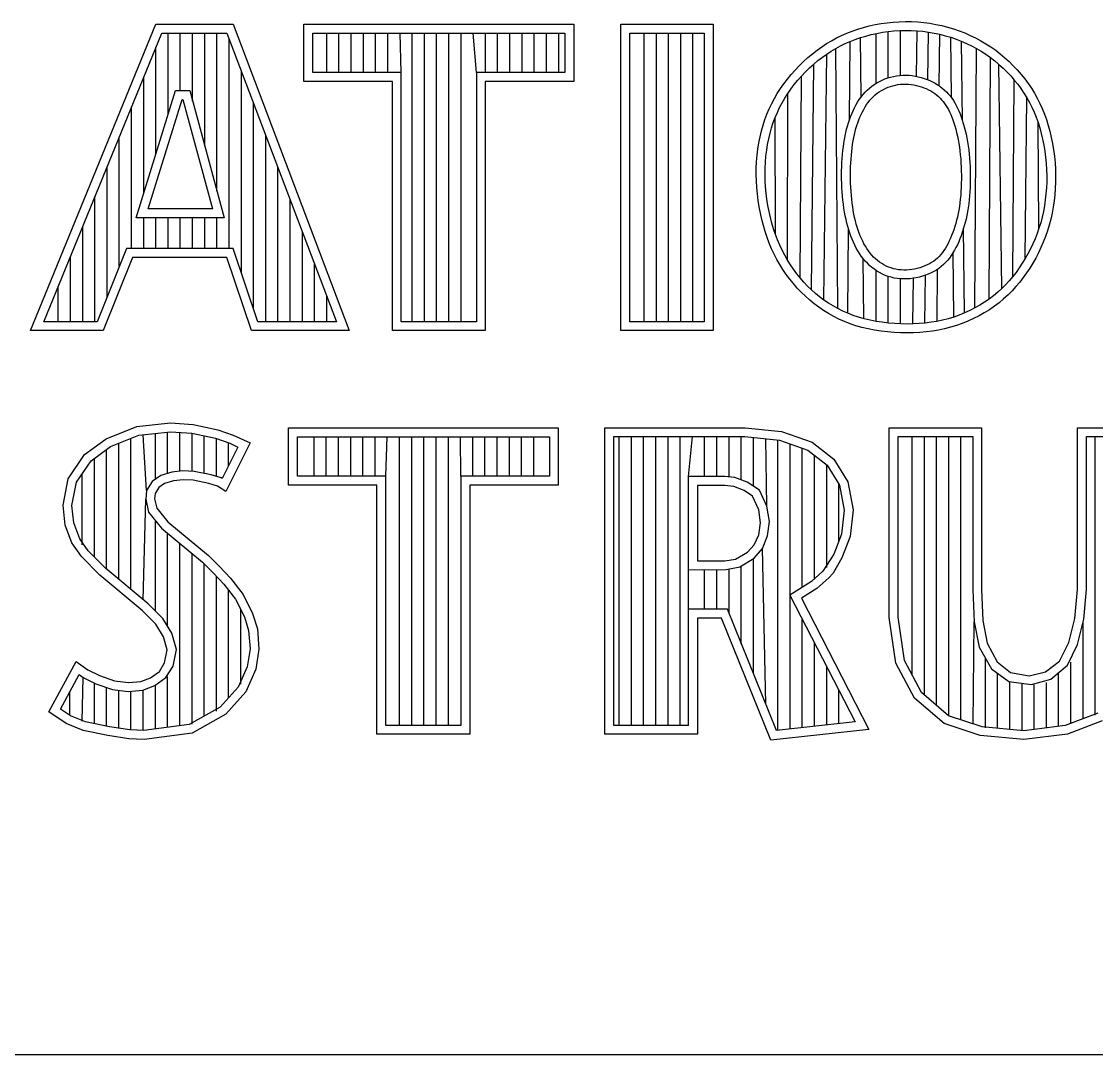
# Model space of a CAD drawing. Header units: inches. Extents: x 0.2 to 16.8, y 0.1 to 10.8.
# Drawn here: x 13.6062 to 13.9123, y 1.6329 to 1.927 of the extents above; entities that cross this region are included whole.
import ezdxf

# ---------------------------------------------------------------- set-up
doc = ezdxf.new("R2010")
doc.units = ezdxf.units.IN
doc.header["$LTSCALE"] = 0.935
doc.header["$MEASUREMENT"] = 0
doc.layers.get('0').update_dxf_attribs({"linetype": 'CONTINUOUS'})

msp = doc.modelspace()

# ---------------------------------------------------------------- linework, layer by layer
at = {"color": 2, "linetype": 'CONTINUOUS'}
for p, q in [((13.60876, 1.83899), (13.6444, 1.92621)), ((13.6444, 1.92621), (13.66641, 1.92621)), ((13.66641, 1.92621), (13.69953, 1.83899)), ((13.68662, 1.92621), (13.76343, 1.92621)), ((13.68662, 1.90994), (13.68662, 1.92621)), ((13.76343, 1.92621), (13.76343, 1.90994)), ((13.77684, 1.92621), (13.80314, 1.92621)), ((13.77684, 1.83899), (13.77684, 1.92621)), ((13.80314, 1.92621), (13.80314, 1.83899)), ((13.84591, 1.92529), (13.84755, 1.92571)), ((13.84755, 1.92571), (13.84923, 1.92608)), ((13.84923, 1.92608), (13.85093, 1.92639)), ((13.85093, 1.92639), (13.85266, 1.92664)), ((13.85266, 1.92664), (13.8544, 1.92682)), ((13.8544, 1.92682), (13.85614, 1.92693)), ((13.85614, 1.92693), (13.85789, 1.92698)), ((13.85789, 1.92698), (13.85964, 1.92695)), ((13.85964, 1.92695), (13.86138, 1.92686)), ((13.86138, 1.92686), (13.86311, 1.9267)), ((13.86311, 1.9267), (13.86483, 1.92647)), ((13.86483, 1.92647), (13.86654, 1.92617)), ((13.86654, 1.92617), (13.86823, 1.9258)), ((13.86823, 1.9258), (13.8699, 1.92538)), ((13.8699, 1.92538), (13.87154, 1.92489)), ((13.61252, 1.84151), (13.6461, 1.92368)), ((13.6461, 1.92368), (13.66467, 1.92368)), ((13.64793, 1.90055), (13.64793, 1.92368)), ((13.65141, 1.90732), (13.65141, 1.92368)), ((13.65489, 1.90431), (13.65489, 1.92368)), ((13.65836, 1.89153), (13.65836, 1.92368)), ((13.66184, 1.87875), (13.66184, 1.92368)), ((13.66467, 1.92368), (13.69586, 1.84151)), ((13.68915, 1.92368), (13.7609, 1.92368)), ((13.68915, 1.91247), (13.68915, 1.92368)), ((13.69312, 1.91247), (13.69312, 1.92368)), ((13.69659, 1.91247), (13.69659, 1.92368)), ((13.70007, 1.91247), (13.70007, 1.92368)), ((13.70354, 1.91247), (13.70354, 1.92368)), ((13.70702, 1.91247), (13.70702, 1.92368)), ((13.71049, 1.91247), (13.71049, 1.92368)), ((13.71434, 1.91247), (13.71397, 1.92368)), ((13.71744, 1.84151), (13.71744, 1.92368)), ((13.72092, 1.84151), (13.72092, 1.92368)), ((13.72439, 1.84151), (13.72439, 1.92368)), ((13.72787, 1.84151), (13.72787, 1.92368)), ((13.73135, 1.84151), (13.73135, 1.92368)), ((13.73571, 1.91247), (13.73482, 1.92368)), ((13.7383, 1.91247), (13.7383, 1.92368)), ((13.74177, 1.91247), (13.74177, 1.92368)), ((13.74525, 1.91247), (13.74525, 1.92368)), ((13.74872, 1.91247), (13.74872, 1.92368)), ((13.7522, 1.91247), (13.7522, 1.92368)), ((13.75567, 1.91247), (13.75567, 1.92368)), ((13.75915, 1.91247), (13.75915, 1.92368)), ((13.7609, 1.92368), (13.7609, 1.91247)), ((13.77937, 1.92368), (13.80061, 1.92368)), ((13.77937, 1.84151), (13.77937, 1.92368)), ((13.78348, 1.84151), (13.78348, 1.92368)), ((13.78695, 1.84151), (13.78695, 1.92368)), ((13.79043, 1.84151), (13.79043, 1.92368)), ((13.7939, 1.84151), (13.7939, 1.92368)), ((13.79738, 1.84151), (13.79738, 1.92368)), ((13.80061, 1.92368), (13.80061, 1.84151)), ((13.83681, 1.92152), (13.83824, 1.9223)), ((13.83824, 1.9223), (13.8397, 1.92301)), ((13.8397, 1.92301), (13.84119, 1.92366)), ((13.84119, 1.92366), (13.84272, 1.92426)), ((13.84272, 1.92426), (13.84429, 1.9248)), ((13.84359, 1.92189), (13.84507, 1.9224)), ((13.84429, 1.9248), (13.84591, 1.92529)), ((13.84507, 1.9224), (13.84659, 1.92285)), ((13.84527, 1.90548), (13.84507, 1.9224)), ((13.84659, 1.92285), (13.84814, 1.92326)), ((13.84814, 1.92326), (13.84973, 1.9236)), ((13.84951, 1.90936), (13.84951, 1.92356)), ((13.84973, 1.9236), (13.85134, 1.9239)), ((13.85134, 1.9239), (13.85297, 1.92413)), ((13.85297, 1.92413), (13.85461, 1.9243)), ((13.85299, 1.91095), (13.85299, 1.92413)), ((13.85461, 1.9243), (13.85626, 1.92441)), ((13.85626, 1.92441), (13.85791, 1.92445)), ((13.85646, 1.91164), (13.85646, 1.92441)), ((13.85791, 1.92445), (13.85955, 1.92443)), ((13.85955, 1.92443), (13.86119, 1.92434)), ((13.861, 1.91138), (13.86119, 1.92434)), ((13.86119, 1.92434), (13.86282, 1.92418)), ((13.86282, 1.92418), (13.86445, 1.92397)), ((13.86428, 1.9104), (13.86445, 1.92397)), ((13.86445, 1.92397), (13.86606, 1.92369)), ((13.86606, 1.92369), (13.86765, 1.92334)), ((13.86751, 1.90866), (13.86765, 1.92334)), ((13.86765, 1.92334), (13.86922, 1.92294)), ((13.86922, 1.92294), (13.87077, 1.92248)), ((13.87077, 1.92248), (13.8723, 1.92196)), ((13.87095, 1.90531), (13.87077, 1.92248)), ((13.87154, 1.92489), (13.87316, 1.92433)), ((13.87316, 1.92433), (13.87475, 1.92371)), ((13.87475, 1.92371), (13.87631, 1.92304)), ((13.87631, 1.92304), (13.87784, 1.9223)), ((13.87784, 1.9223), (13.87933, 1.9215)), ((13.64446, 1.88931), (13.64446, 1.91967)), ((13.66531, 1.86235), (13.66531, 1.92199)), ((13.83271, 1.91883), (13.83405, 1.91979)), ((13.83405, 1.91979), (13.83542, 1.92069)), ((13.83542, 1.92069), (13.83681, 1.92152)), ((13.83676, 1.91855), (13.83806, 1.91933)), ((13.83806, 1.91933), (13.8394, 1.92005)), ((13.83863, 1.84524), (13.83806, 1.91933)), ((13.8394, 1.92005), (13.84076, 1.92072)), ((13.84076, 1.92072), (13.84216, 1.92133)), ((13.84196, 1.89911), (13.84216, 1.92133)), ((13.84216, 1.92133), (13.84359, 1.92189)), ((13.8723, 1.92196), (13.87379, 1.92138)), ((13.87379, 1.92138), (13.87526, 1.92074)), ((13.87409, 1.89883), (13.87384, 1.92136)), ((13.87526, 1.92074), (13.8767, 1.92005)), ((13.8767, 1.92005), (13.8781, 1.9193)), ((13.87764, 1.84541), (13.8781, 1.9193)), ((13.8781, 1.9193), (13.87946, 1.9185)), ((13.87933, 1.9215), (13.88079, 1.92065)), ((13.88079, 1.92065), (13.8822, 1.91974)), ((13.8822, 1.91974), (13.88358, 1.91877)), ((13.82885, 1.91558), (13.8301, 1.91672)), ((13.8301, 1.91672), (13.83139, 1.9178)), ((13.83139, 1.9178), (13.83271, 1.91883)), ((13.83298, 1.91584), (13.83422, 1.9168)), ((13.83422, 1.9168), (13.83548, 1.91771)), ((13.83469, 1.84768), (13.83548, 1.91771)), ((13.83548, 1.91771), (13.83676, 1.91855)), ((13.87946, 1.9185), (13.88079, 1.91764)), ((13.88079, 1.91764), (13.88208, 1.91674)), ((13.88173, 1.84795), (13.88208, 1.91674)), ((13.88208, 1.91674), (13.88332, 1.91578)), ((13.88358, 1.91877), (13.8849, 1.91775)), ((13.8849, 1.91775), (13.88619, 1.91668)), ((13.88619, 1.91668), (13.88742, 1.91556)), ((13.82533, 1.91188), (13.82646, 1.91315)), ((13.82646, 1.91315), (13.82763, 1.91439)), ((13.82763, 1.91439), (13.82885, 1.91558)), ((13.82943, 1.91261), (13.83058, 1.91374)), ((13.83058, 1.91374), (13.83177, 1.91482)), ((13.8311, 1.8506), (13.83177, 1.91482)), ((13.83177, 1.91482), (13.83298, 1.91584)), ((13.88332, 1.91578), (13.88452, 1.91477)), ((13.88452, 1.91477), (13.88568, 1.91372)), ((13.88532, 1.85094), (13.88452, 1.91477)), ((13.88568, 1.91372), (13.88679, 1.91262)), ((13.88742, 1.91556), (13.8886, 1.91439)), ((13.8886, 1.91439), (13.88974, 1.91318)), ((13.88974, 1.91318), (13.89082, 1.91193)), ((13.64098, 1.87806), (13.64098, 1.91116)), ((13.66879, 1.85548), (13.66879, 1.91284)), ((13.71434, 1.91247), (13.68915, 1.91247)), ((13.71434, 1.84151), (13.71434, 1.91247)), ((13.7609, 1.91247), (13.73571, 1.91247)), ((13.73571, 1.91247), (13.73571, 1.84151)), ((13.82324, 1.90923), (13.82426, 1.91057)), ((13.82426, 1.91057), (13.82533, 1.91188)), ((13.82624, 1.909), (13.82726, 1.91024)), ((13.82726, 1.91024), (13.82832, 1.91144)), ((13.8279, 1.85396), (13.82832, 1.91144)), ((13.82832, 1.91144), (13.82943, 1.91261)), ((13.85048, 1.90991), (13.85124, 1.91028)), ((13.85124, 1.91028), (13.85202, 1.91061)), ((13.85202, 1.91061), (13.85282, 1.9109)), ((13.85282, 1.9109), (13.85365, 1.91114)), ((13.85365, 1.91114), (13.85449, 1.91135)), ((13.85449, 1.91135), (13.85535, 1.91151)), ((13.85535, 1.91151), (13.85622, 1.91162)), ((13.85622, 1.91162), (13.85711, 1.91169)), ((13.85711, 1.91169), (13.85801, 1.9117)), ((13.85801, 1.9117), (13.85891, 1.91166)), ((13.85891, 1.91166), (13.8598, 1.91158)), ((13.8598, 1.91158), (13.86068, 1.91144)), ((13.86068, 1.91144), (13.86155, 1.91126)), ((13.86155, 1.91126), (13.8624, 1.91105)), ((13.8624, 1.91105), (13.86324, 1.91079)), ((13.86324, 1.91079), (13.86405, 1.9105)), ((13.86405, 1.9105), (13.86484, 1.91017)), ((13.86484, 1.91017), (13.8656, 1.90981)), ((13.88679, 1.91262), (13.88786, 1.91149)), ((13.88786, 1.91149), (13.88887, 1.91031)), ((13.88845, 1.85434), (13.88887, 1.91031)), ((13.88887, 1.91031), (13.88984, 1.9091)), ((13.89082, 1.91193), (13.89185, 1.91064)), ((13.89185, 1.91064), (13.89282, 1.90931)), ((13.63884, 1.87112), (13.65003, 1.90732)), ((13.65003, 1.90732), (13.65407, 1.90732)), ((13.65407, 1.90732), (13.66391, 1.87112)), ((13.71181, 1.90994), (13.68662, 1.90994)), ((13.71181, 1.83899), (13.71181, 1.90994)), ((13.76343, 1.90994), (13.73824, 1.90994)), ((13.73824, 1.90994), (13.73824, 1.83899)), ((13.8214, 1.90648), (13.82229, 1.90787)), ((13.82229, 1.90787), (13.82324, 1.90923)), ((13.82439, 1.90646), (13.82529, 1.90774)), ((13.82529, 1.90774), (13.82624, 1.909)), ((13.8464, 1.90683), (13.84702, 1.90745)), ((13.84702, 1.90745), (13.84766, 1.90802)), ((13.84766, 1.90802), (13.84833, 1.90856)), ((13.84833, 1.90856), (13.84902, 1.90905)), ((13.84902, 1.90905), (13.84974, 1.9095)), ((13.84974, 1.9095), (13.85048, 1.90991)), ((13.85043, 1.90695), (13.85102, 1.90732)), ((13.85102, 1.90732), (13.85164, 1.90766)), ((13.85164, 1.90766), (13.85228, 1.90797)), ((13.85228, 1.90797), (13.85294, 1.90825)), ((13.85294, 1.90825), (13.85362, 1.90849)), ((13.85362, 1.90849), (13.85431, 1.9087)), ((13.85431, 1.9087), (13.85502, 1.90888)), ((13.85502, 1.90888), (13.85574, 1.90901)), ((13.85574, 1.90901), (13.85648, 1.90911)), ((13.85648, 1.90911), (13.85722, 1.90916)), ((13.85722, 1.90916), (13.85797, 1.90917)), ((13.85797, 1.90917), (13.85873, 1.90914)), ((13.85873, 1.90914), (13.85949, 1.90907)), ((13.85949, 1.90907), (13.86024, 1.90895)), ((13.86024, 1.90895), (13.86099, 1.9088)), ((13.86099, 1.9088), (13.86172, 1.90861)), ((13.86172, 1.90861), (13.86244, 1.90839)), ((13.86244, 1.90839), (13.86314, 1.90814)), ((13.86314, 1.90814), (13.86381, 1.90786)), ((13.86381, 1.90786), (13.86445, 1.90756)), ((13.86445, 1.90756), (13.86507, 1.90722)), ((13.86507, 1.90722), (13.86566, 1.90687)), ((13.8656, 1.90981), (13.86633, 1.90942)), ((13.86633, 1.90942), (13.86703, 1.90899)), ((13.86703, 1.90899), (13.8677, 1.90853)), ((13.8677, 1.90853), (13.86834, 1.90804)), ((13.86834, 1.90804), (13.86895, 1.90752)), ((13.86895, 1.90752), (13.86953, 1.90697)), ((13.88984, 1.9091), (13.89075, 1.90786)), ((13.89075, 1.90786), (13.89161, 1.90659)), ((13.89282, 1.90931), (13.89373, 1.90796)), ((13.89373, 1.90796), (13.89459, 1.90657)), ((13.64227, 1.87365), (13.65189, 1.90479)), ((13.65189, 1.90479), (13.65213, 1.90479)), ((13.65213, 1.90479), (13.6606, 1.87365)), ((13.81981, 1.90361), (13.82057, 1.90506)), ((13.82057, 1.90506), (13.8214, 1.90648)), ((13.82278, 1.90383), (13.82356, 1.90516)), ((13.82356, 1.90516), (13.82439, 1.90646)), ((13.82428, 1.85906), (13.82439, 1.90646)), ((13.84379, 1.9032), (13.84425, 1.90398)), ((13.84425, 1.90398), (13.84474, 1.90474)), ((13.84474, 1.90474), (13.84526, 1.90547)), ((13.84526, 1.90547), (13.84582, 1.90616)), ((13.84582, 1.90616), (13.8464, 1.90683)), ((13.84683, 1.90332), (13.84728, 1.90395)), ((13.84728, 1.90395), (13.84776, 1.90454)), ((13.84776, 1.90454), (13.84825, 1.9051)), ((13.84825, 1.9051), (13.84876, 1.90562)), ((13.84876, 1.90562), (13.84929, 1.9061)), ((13.84929, 1.9061), (13.84985, 1.90654)), ((13.84985, 1.90654), (13.85043, 1.90695)), ((13.86566, 1.90687), (13.86622, 1.90648)), ((13.86622, 1.90648), (13.86675, 1.90608)), ((13.86675, 1.90608), (13.86726, 1.90564)), ((13.86726, 1.90564), (13.86774, 1.90519)), ((13.86774, 1.90519), (13.86819, 1.90471)), ((13.86819, 1.90471), (13.86862, 1.9042)), ((13.86862, 1.9042), (13.86902, 1.90367)), ((13.86953, 1.90697), (13.87008, 1.90639)), ((13.87008, 1.90639), (13.87059, 1.90579)), ((13.87059, 1.90579), (13.87107, 1.90515)), ((13.87107, 1.90515), (13.87153, 1.90449)), ((13.87153, 1.90449), (13.87195, 1.90379)), ((13.89161, 1.90659), (13.89241, 1.90529)), ((13.89198, 1.85946), (13.89241, 1.90529)), ((13.89241, 1.90529), (13.89316, 1.90395)), ((13.89316, 1.90395), (13.89385, 1.90258)), ((13.89459, 1.90657), (13.89539, 1.90514)), ((13.89539, 1.90514), (13.89613, 1.90368)), ((13.63751, 1.86235), (13.63751, 1.90266)), ((13.67226, 1.84516), (13.67226, 1.90368)), ((13.81846, 1.90061), (13.8191, 1.90213)), ((13.8191, 1.90213), (13.81981, 1.90361)), ((13.82081, 1.89968), (13.82141, 1.90109)), ((13.82141, 1.90109), (13.82206, 1.90248)), ((13.82206, 1.90248), (13.82278, 1.90383)), ((13.84259, 1.90073), (13.84296, 1.90157)), ((13.84296, 1.90157), (13.84336, 1.90239)), ((13.84336, 1.90239), (13.84379, 1.9032)), ((13.84525, 1.9005), (13.84562, 1.90124)), ((13.84562, 1.90124), (13.846, 1.90196)), ((13.846, 1.90196), (13.84641, 1.90265)), ((13.84641, 1.90265), (13.84683, 1.90332)), ((13.86902, 1.90367), (13.8694, 1.90311)), ((13.8694, 1.90311), (13.86977, 1.90252)), ((13.86977, 1.90252), (13.87011, 1.90189)), ((13.87011, 1.90189), (13.87044, 1.90123)), ((13.87044, 1.90123), (13.87076, 1.90052)), ((13.87195, 1.90379), (13.87235, 1.90307)), ((13.87235, 1.90307), (13.87273, 1.90231)), ((13.87273, 1.90231), (13.87308, 1.90152)), ((13.87308, 1.90152), (13.87342, 1.90069)), ((13.89385, 1.90258), (13.89449, 1.90117)), ((13.89449, 1.90117), (13.89509, 1.89972)), ((13.89613, 1.90368), (13.89682, 1.90218)), ((13.89682, 1.90218), (13.89745, 1.90063)), ((13.81735, 1.89745), (13.81787, 1.89905)), ((13.81787, 1.89905), (13.81846, 1.90061)), ((13.81977, 1.89672), (13.82026, 1.89822)), ((13.82026, 1.89822), (13.82081, 1.89968)), ((13.82089, 1.86635), (13.82081, 1.89968)), ((13.84136, 1.89722), (13.84163, 1.89812)), ((13.84163, 1.89812), (13.84192, 1.89901)), ((13.84192, 1.89901), (13.84224, 1.89987)), ((13.84224, 1.89987), (13.84259, 1.90073)), ((13.84404, 1.89736), (13.84431, 1.89817)), ((13.84431, 1.89817), (13.8446, 1.89896)), ((13.8446, 1.89896), (13.84492, 1.89974)), ((13.84492, 1.89974), (13.84525, 1.9005)), ((13.87076, 1.90052), (13.87107, 1.89977)), ((13.87107, 1.89977), (13.87137, 1.89897)), ((13.87137, 1.89897), (13.87166, 1.89813)), ((13.87166, 1.89813), (13.87193, 1.89725)), ((13.87342, 1.90069), (13.87375, 1.89983)), ((13.87375, 1.89983), (13.87406, 1.89892)), ((13.87406, 1.89892), (13.87436, 1.89797)), ((13.87436, 1.89797), (13.87464, 1.89699)), ((13.89509, 1.89972), (13.89563, 1.89823)), ((13.89563, 1.89823), (13.89612, 1.89668)), ((13.89591, 1.86812), (13.89563, 1.89823)), ((13.89745, 1.90063), (13.89802, 1.89904)), ((13.89802, 1.89904), (13.89854, 1.8974)), ((13.81649, 1.89413), (13.81689, 1.89581)), ((13.81689, 1.89581), (13.81735, 1.89745)), ((13.81896, 1.89359), (13.81934, 1.89517)), ((13.81934, 1.89517), (13.81977, 1.89672)), ((13.84069, 1.8944), (13.84089, 1.89536)), ((13.84089, 1.89536), (13.84111, 1.8963)), ((13.84111, 1.8963), (13.84136, 1.89722)), ((13.84317, 1.89391), (13.84336, 1.89481)), ((13.84336, 1.89481), (13.84356, 1.89568)), ((13.84356, 1.89568), (13.84379, 1.89653)), ((13.84379, 1.89653), (13.84404, 1.89736)), ((13.87193, 1.89725), (13.8722, 1.89632)), ((13.8722, 1.89632), (13.87245, 1.89536)), ((13.87245, 1.89536), (13.87268, 1.89437)), ((13.87464, 1.89699), (13.8749, 1.89597)), ((13.8749, 1.89597), (13.87515, 1.89491)), ((13.87515, 1.89491), (13.87537, 1.89382)), ((13.89612, 1.89668), (13.89656, 1.89508)), ((13.89656, 1.89508), (13.89694, 1.89344)), ((13.89854, 1.8974), (13.899, 1.89571)), ((13.899, 1.89571), (13.89941, 1.89398)), ((13.63403, 1.85728), (13.63403, 1.89416)), ((13.67574, 1.84151), (13.67574, 1.89453)), ((13.81587, 1.89065), (13.81615, 1.89241)), ((13.81615, 1.89241), (13.81649, 1.89413)), ((13.81838, 1.89031), (13.81864, 1.89196)), ((13.81864, 1.89196), (13.81896, 1.89359)), ((13.8402, 1.89133), (13.84034, 1.89238)), ((13.84034, 1.89238), (13.84051, 1.89341)), ((13.84051, 1.89341), (13.84069, 1.8944)), ((13.8427, 1.89101), (13.84284, 1.89201)), ((13.84284, 1.89201), (13.843, 1.89298)), ((13.843, 1.89298), (13.84317, 1.89391)), ((13.87268, 1.89437), (13.87289, 1.89334)), ((13.87289, 1.89334), (13.87308, 1.89229)), ((13.87308, 1.89229), (13.87324, 1.89121)), ((13.87537, 1.89382), (13.87557, 1.89271)), ((13.87557, 1.89271), (13.87575, 1.89157)), ((13.89694, 1.89344), (13.89728, 1.89176)), ((13.89728, 1.89176), (13.89756, 1.89005)), ((13.89941, 1.89398), (13.89976, 1.89221)), ((13.89976, 1.89221), (13.90006, 1.89042)), ((13.81551, 1.88707), (13.81566, 1.88888)), ((13.81566, 1.88888), (13.81587, 1.89065)), ((13.81817, 1.88862), (13.81838, 1.89031)), ((13.83987, 1.888), (13.83996, 1.88914)), ((13.83996, 1.88914), (13.84007, 1.89025)), ((13.84007, 1.89025), (13.8402, 1.89133)), ((13.84239, 1.88782), (13.84248, 1.88891)), ((13.84248, 1.88891), (13.84258, 1.88998)), ((13.84258, 1.88998), (13.8427, 1.89101)), ((13.87324, 1.89121), (13.87339, 1.89011)), ((13.87339, 1.89011), (13.87351, 1.88899)), ((13.87351, 1.88899), (13.87361, 1.88785)), ((13.87575, 1.89157), (13.8759, 1.89041)), ((13.8759, 1.89041), (13.87602, 1.88923)), ((13.87602, 1.88923), (13.87613, 1.88805)), ((13.89756, 1.89005), (13.89778, 1.88832)), ((13.90006, 1.89042), (13.90029, 1.88861)), ((13.63056, 1.84863), (13.63056, 1.88565)), ((13.81542, 1.88525), (13.81551, 1.88707)), ((13.81795, 1.88518), (13.81803, 1.88691)), ((13.81803, 1.88691), (13.81817, 1.88862)), ((13.83971, 1.88448), (13.83974, 1.88567)), ((13.83974, 1.88567), (13.83979, 1.88684)), ((13.83979, 1.88684), (13.83987, 1.888)), ((13.84224, 1.88443), (13.84227, 1.88558)), ((13.84227, 1.88558), (13.84232, 1.88671)), ((13.84232, 1.88671), (13.84239, 1.88782)), ((13.87361, 1.88785), (13.87369, 1.8867)), ((13.87369, 1.8867), (13.87375, 1.88554)), ((13.87613, 1.88805), (13.87621, 1.88685)), ((13.87621, 1.88685), (13.87627, 1.88565)), ((13.87627, 1.88565), (13.87631, 1.88445)), ((13.89778, 1.88832), (13.89795, 1.88658)), ((13.89795, 1.88658), (13.89806, 1.88483)), ((13.90029, 1.88861), (13.90047, 1.88678)), ((13.90047, 1.88678), (13.90058, 1.88494)), ((13.67921, 1.84151), (13.67921, 1.88537)), ((13.8154, 1.88342), (13.81542, 1.88525)), ((13.81544, 1.88157), (13.8154, 1.88342)), ((13.81793, 1.88343), (13.81795, 1.88518)), ((13.81797, 1.88167), (13.81793, 1.88343)), ((13.8397, 1.88328), (13.83971, 1.88448)), ((13.83971, 1.88207), (13.8397, 1.88328)), ((13.84223, 1.88328), (13.84224, 1.88443)), ((13.84224, 1.88211), (13.84223, 1.88328)), ((13.87375, 1.88554), (13.87378, 1.88438)), ((13.87378, 1.88438), (13.8738, 1.88322)), ((13.8738, 1.88322), (13.87381, 1.88206)), ((13.87631, 1.88445), (13.87633, 1.88324)), ((13.87633, 1.88324), (13.87633, 1.88204)), ((13.89806, 1.88483), (13.89811, 1.88308)), ((13.89811, 1.88308), (13.8981, 1.88134)), ((13.90058, 1.88494), (13.90063, 1.88311)), ((13.90063, 1.88311), (13.90062, 1.88128)), ((13.81555, 1.87972), (13.81544, 1.88157)), ((13.81572, 1.87787), (13.81555, 1.87972)), ((13.81807, 1.87991), (13.81797, 1.88167)), ((13.81823, 1.87814), (13.81807, 1.87991)), ((13.83974, 1.88086), (13.83971, 1.88207)), ((13.8398, 1.87965), (13.83974, 1.88086)), ((13.83987, 1.87845), (13.8398, 1.87965)), ((13.84227, 1.88094), (13.84224, 1.88211)), ((13.84232, 1.87978), (13.84227, 1.88094)), ((13.84239, 1.87862), (13.84232, 1.87978)), ((13.87375, 1.87976), (13.87369, 1.87863)), ((13.87379, 1.88091), (13.87375, 1.87976)), ((13.87381, 1.88206), (13.87379, 1.88091)), ((13.87628, 1.87966), (13.87622, 1.87848)), ((13.87631, 1.88085), (13.87628, 1.87966)), ((13.87633, 1.88204), (13.87631, 1.88085)), ((13.89803, 1.87961), (13.8979, 1.8779)), ((13.8981, 1.88134), (13.89803, 1.87961)), ((13.90055, 1.87947), (13.90042, 1.87767)), ((13.90062, 1.88128), (13.90055, 1.87947)), ((13.62708, 1.84151), (13.62708, 1.87715)), ((13.81595, 1.87603), (13.81572, 1.87787)), ((13.81845, 1.87639), (13.81823, 1.87814)), ((13.81872, 1.87464), (13.81845, 1.87639)), ((13.83996, 1.87726), (13.83987, 1.87845)), ((13.84008, 1.87608), (13.83996, 1.87726)), ((13.84248, 1.87748), (13.84239, 1.87862)), ((13.84259, 1.87635), (13.84248, 1.87748)), ((13.87351, 1.87642), (13.87339, 1.87534)), ((13.87361, 1.87751), (13.87351, 1.87642)), ((13.87369, 1.87863), (13.87361, 1.87751)), ((13.87613, 1.87731), (13.87603, 1.87616)), ((13.87622, 1.87848), (13.87613, 1.87731)), ((13.8979, 1.8779), (13.89771, 1.8762)), ((13.90042, 1.87767), (13.90022, 1.87588)), ((13.6606, 1.87365), (13.64227, 1.87365)), ((13.68269, 1.84151), (13.68269, 1.87622)), ((13.81623, 1.87421), (13.81595, 1.87603)), ((13.81658, 1.8724), (13.81623, 1.87421)), ((13.81905, 1.87292), (13.81872, 1.87464)), ((13.84021, 1.87493), (13.84008, 1.87608)), ((13.84037, 1.87381), (13.84021, 1.87493)), ((13.84054, 1.87271), (13.84037, 1.87381)), ((13.84272, 1.87525), (13.84259, 1.87635)), ((13.84287, 1.87418), (13.84272, 1.87525)), ((13.84304, 1.87314), (13.84287, 1.87418)), ((13.87325, 1.87429), (13.87308, 1.87327)), ((13.87339, 1.87534), (13.87325, 1.87429)), ((13.87574, 1.87391), (13.87557, 1.87282)), ((13.8759, 1.87502), (13.87574, 1.87391)), ((13.87603, 1.87616), (13.8759, 1.87502)), ((13.89747, 1.87453), (13.89716, 1.87288)), ((13.89771, 1.8762), (13.89747, 1.87453)), ((13.89996, 1.87412), (13.89964, 1.87238)), ((13.90022, 1.87588), (13.89996, 1.87412)), ((13.66391, 1.87112), (13.63884, 1.87112)), ((13.64098, 1.86235), (13.64098, 1.87112)), ((13.64446, 1.86235), (13.64446, 1.87112)), ((13.64793, 1.86235), (13.64793, 1.87112)), ((13.65141, 1.86235), (13.65141, 1.87112)), ((13.65489, 1.86235), (13.65489, 1.87112)), ((13.65836, 1.86235), (13.65836, 1.87112)), ((13.66184, 1.86235), (13.66184, 1.87112)), ((13.81698, 1.87062), (13.81658, 1.8724)), ((13.81744, 1.86888), (13.81698, 1.87062)), ((13.81944, 1.87122), (13.81905, 1.87292)), ((13.81987, 1.86956), (13.81944, 1.87122)), ((13.84074, 1.87165), (13.84054, 1.87271)), ((13.84096, 1.87061), (13.84074, 1.87165)), ((13.84119, 1.8696), (13.84096, 1.87061)), ((13.84322, 1.87213), (13.84304, 1.87314)), ((13.84342, 1.87116), (13.84322, 1.87213)), ((13.84364, 1.87021), (13.84342, 1.87116)), ((13.87244, 1.87037), (13.87219, 1.86946)), ((13.87267, 1.87131), (13.87244, 1.87037)), ((13.87289, 1.87228), (13.87267, 1.87131)), ((13.87308, 1.87327), (13.87289, 1.87228)), ((13.87514, 1.87074), (13.87489, 1.86973)), ((13.87536, 1.87177), (13.87514, 1.87074)), ((13.87557, 1.87282), (13.87536, 1.87177)), ((13.8968, 1.87126), (13.89639, 1.86968)), ((13.89716, 1.87288), (13.8968, 1.87126)), ((13.89926, 1.87067), (13.89882, 1.86899)), ((13.89964, 1.87238), (13.89926, 1.87067)), ((13.62361, 1.84151), (13.62361, 1.86864)), ((13.81794, 1.86717), (13.81744, 1.86888)), ((13.82035, 1.86793), (13.81987, 1.86956)), ((13.82089, 1.86635), (13.82035, 1.86793)), ((13.84145, 1.86863), (13.84119, 1.8696)), ((13.84173, 1.86767), (13.84145, 1.86863)), ((13.84148, 1.8439), (13.84169, 1.8678)), ((13.84202, 1.86675), (13.84173, 1.86767)), ((13.84388, 1.8693), (13.84364, 1.87021)), ((13.84414, 1.86841), (13.84388, 1.8693)), ((13.84442, 1.86756), (13.84414, 1.86841)), ((13.84471, 1.86673), (13.84442, 1.86756)), ((13.87164, 1.86771), (13.87135, 1.86687)), ((13.87193, 1.86857), (13.87164, 1.86771)), ((13.87219, 1.86946), (13.87193, 1.86857)), ((13.87434, 1.86781), (13.87404, 1.86689)), ((13.87462, 1.86876), (13.87434, 1.86781)), ((13.87469, 1.844), (13.87443, 1.86811)), ((13.87489, 1.86973), (13.87462, 1.86876)), ((13.89591, 1.86812), (13.89539, 1.8666)), ((13.89639, 1.86968), (13.89591, 1.86812)), ((13.89832, 1.86734), (13.89776, 1.86573)), ((13.89882, 1.86899), (13.89832, 1.86734)), ((13.68616, 1.84151), (13.68616, 1.86706)), ((13.8185, 1.8655), (13.81794, 1.86717)), ((13.81912, 1.86387), (13.8185, 1.8655)), ((13.82147, 1.86481), (13.82089, 1.86635)), ((13.8221, 1.86331), (13.82147, 1.86481)), ((13.84234, 1.86585), (13.84202, 1.86675)), ((13.84269, 1.86497), (13.84234, 1.86585)), ((13.84305, 1.86411), (13.84269, 1.86497)), ((13.84503, 1.86593), (13.84471, 1.86673)), ((13.84536, 1.86515), (13.84503, 1.86593)), ((13.84571, 1.8644), (13.84536, 1.86515)), ((13.84608, 1.86368), (13.84571, 1.8644)), ((13.87037, 1.8645), (13.87002, 1.86377)), ((13.87071, 1.86526), (13.87037, 1.8645)), ((13.87104, 1.86605), (13.87071, 1.86526)), ((13.87135, 1.86687), (13.87104, 1.86605)), ((13.87304, 1.86427), (13.87266, 1.86344)), ((13.87339, 1.86512), (13.87304, 1.86427)), ((13.87372, 1.866), (13.87339, 1.86512)), ((13.87404, 1.86689), (13.87372, 1.866)), ((13.89481, 1.86511), (13.89417, 1.86365)), ((13.89539, 1.8666), (13.89481, 1.86511)), ((13.89714, 1.86415), (13.89647, 1.8626)), ((13.89776, 1.86573), (13.89714, 1.86415)), ((13.63607, 1.86235), (13.6277, 1.84151)), ((13.66648, 1.86235), (13.63607, 1.86235)), ((13.67349, 1.84151), (13.66648, 1.86235)), ((13.81978, 1.86229), (13.81912, 1.86387)), ((13.8205, 1.86074), (13.81978, 1.86229)), ((13.82278, 1.86185), (13.8221, 1.86331)), ((13.8235, 1.86044), (13.82278, 1.86185)), ((13.84344, 1.86328), (13.84305, 1.86411)), ((13.84386, 1.86247), (13.84344, 1.86328)), ((13.84431, 1.86168), (13.84386, 1.86247)), ((13.84479, 1.86092), (13.84431, 1.86168)), ((13.84648, 1.86298), (13.84608, 1.86368)), ((13.8469, 1.86231), (13.84648, 1.86298)), ((13.84734, 1.86167), (13.8469, 1.86231)), ((13.84781, 1.86106), (13.84734, 1.86167)), ((13.86842, 1.86117), (13.86797, 1.86062)), ((13.86885, 1.86177), (13.86842, 1.86117)), ((13.86925, 1.8624), (13.86885, 1.86177)), ((13.86964, 1.86307), (13.86925, 1.8624)), ((13.87002, 1.86377), (13.86964, 1.86307)), ((13.87141, 1.86108), (13.87093, 1.86034)), ((13.87185, 1.86184), (13.87141, 1.86108)), ((13.87162, 1.84284), (13.87143, 1.86111)), ((13.87227, 1.86262), (13.87185, 1.86184)), ((13.87266, 1.86344), (13.87227, 1.86262)), ((13.89349, 1.86223), (13.89276, 1.86083)), ((13.89417, 1.86365), (13.89349, 1.86223)), ((13.89575, 1.86109), (13.89498, 1.85962)), ((13.89647, 1.8626), (13.89575, 1.86109)), ((13.62013, 1.84151), (13.62013, 1.86014)), ((13.63778, 1.85982), (13.6294, 1.83899)), ((13.66466, 1.85982), (13.63778, 1.85982)), ((13.67167, 1.83899), (13.66466, 1.85982)), ((13.82128, 1.85923), (13.8205, 1.86074)), ((13.82211, 1.85777), (13.82128, 1.85923)), ((13.82428, 1.85906), (13.8235, 1.86044)), ((13.82511, 1.85772), (13.82428, 1.85906)), ((13.8453, 1.86018), (13.84479, 1.86092)), ((13.84584, 1.85947), (13.8453, 1.86018)), ((13.84604, 1.84237), (13.84583, 1.85949)), ((13.84642, 1.85879), (13.84584, 1.85947)), ((13.84703, 1.85815), (13.84642, 1.85879)), ((13.84767, 1.85754), (13.84703, 1.85815)), ((13.84831, 1.86048), (13.84781, 1.86106)), ((13.84883, 1.85993), (13.84831, 1.86048)), ((13.84937, 1.85941), (13.84883, 1.85993)), ((13.84994, 1.85892), (13.84937, 1.85941)), ((13.85053, 1.85847), (13.84994, 1.85892)), ((13.85114, 1.85806), (13.85053, 1.85847)), ((13.85177, 1.85769), (13.85114, 1.85806)), ((13.86473, 1.85801), (13.86409, 1.85769)), ((13.86534, 1.85837), (13.86473, 1.85801)), ((13.86592, 1.85875), (13.86534, 1.85837)), ((13.86647, 1.85917), (13.86592, 1.85875)), ((13.86699, 1.85962), (13.86647, 1.85917)), ((13.86749, 1.8601), (13.86699, 1.85962)), ((13.86797, 1.86062), (13.86749, 1.8601)), ((13.86931, 1.85834), (13.8687, 1.85775)), ((13.86988, 1.85897), (13.86931, 1.85834)), ((13.87042, 1.85964), (13.86988, 1.85897)), ((13.87093, 1.86034), (13.87042, 1.85964)), ((13.89116, 1.85813), (13.8903, 1.85683)), ((13.89198, 1.85946), (13.89116, 1.85813)), ((13.89276, 1.86083), (13.89198, 1.85946)), ((13.89416, 1.85817), (13.89329, 1.85677)), ((13.89498, 1.85962), (13.89416, 1.85817)), ((13.68964, 1.84151), (13.68964, 1.85791)), ((13.82299, 1.85635), (13.82211, 1.85777)), ((13.82393, 1.85497), (13.82299, 1.85635)), ((13.82492, 1.85363), (13.82393, 1.85497)), ((13.82599, 1.85643), (13.82511, 1.85772)), ((13.82692, 1.85518), (13.82599, 1.85643)), ((13.8279, 1.85396), (13.82692, 1.85518)), ((13.84835, 1.85696), (13.84767, 1.85754)), ((13.84905, 1.85642), (13.84835, 1.85696)), ((13.84978, 1.85593), (13.84905, 1.85642)), ((13.84951, 1.84161), (13.84951, 1.85611)), ((13.85054, 1.85547), (13.84978, 1.85593)), ((13.85133, 1.85507), (13.85054, 1.85547)), ((13.85214, 1.85471), (13.85133, 1.85507)), ((13.85242, 1.85735), (13.85177, 1.85769)), ((13.85309, 1.85706), (13.85242, 1.85735)), ((13.85377, 1.85681), (13.85309, 1.85706)), ((13.85447, 1.8566), (13.85377, 1.85681)), ((13.85519, 1.85643), (13.85447, 1.8566)), ((13.85592, 1.85631), (13.85519, 1.85643)), ((13.85666, 1.85623), (13.85592, 1.85631)), ((13.85741, 1.8562), (13.85666, 1.85623)), ((13.85817, 1.85621), (13.85741, 1.8562)), ((13.85894, 1.85626), (13.85817, 1.85621)), ((13.85971, 1.85636), (13.85894, 1.85626)), ((13.86047, 1.85649), (13.85971, 1.85636)), ((13.86123, 1.85666), (13.86047, 1.85649)), ((13.86198, 1.85687), (13.86123, 1.85666)), ((13.86271, 1.85711), (13.86198, 1.85687)), ((13.86341, 1.85739), (13.86271, 1.85711)), ((13.86409, 1.85769), (13.86341, 1.85739)), ((13.86438, 1.85505), (13.86356, 1.85473)), ((13.86518, 1.8554), (13.86438, 1.85505)), ((13.86594, 1.85579), (13.86518, 1.8554)), ((13.86668, 1.85622), (13.86594, 1.85579)), ((13.86738, 1.85669), (13.86668, 1.85622)), ((13.86689, 1.84162), (13.86703, 1.85645)), ((13.86806, 1.8572), (13.86738, 1.85669)), ((13.8687, 1.85775), (13.86806, 1.8572)), ((13.88939, 1.85556), (13.88845, 1.85434)), ((13.8903, 1.85683), (13.88939, 1.85556)), ((13.89238, 1.85539), (13.89142, 1.85405)), ((13.89329, 1.85677), (13.89238, 1.85539)), ((13.82596, 1.85234), (13.82492, 1.85363)), ((13.82706, 1.85109), (13.82596, 1.85234)), ((13.82892, 1.8528), (13.8279, 1.85396)), ((13.82999, 1.85167), (13.82892, 1.8528)), ((13.85298, 1.85441), (13.85214, 1.85471)), ((13.85383, 1.85415), (13.85298, 1.85441)), ((13.85299, 1.84112), (13.85299, 1.8544)), ((13.85469, 1.85395), (13.85383, 1.85415)), ((13.85557, 1.85381), (13.85469, 1.85395)), ((13.85647, 1.85371), (13.85557, 1.85381)), ((13.85646, 1.84088), (13.85646, 1.85371)), ((13.85737, 1.85367), (13.85647, 1.85371)), ((13.85827, 1.85368), (13.85737, 1.85367)), ((13.85918, 1.85374), (13.85827, 1.85368)), ((13.86008, 1.85386), (13.85918, 1.85374)), ((13.85994, 1.84087), (13.86013, 1.85386)), ((13.86097, 1.85401), (13.86008, 1.85386)), ((13.86185, 1.85421), (13.86097, 1.85401)), ((13.86272, 1.85445), (13.86185, 1.85421)), ((13.86356, 1.85473), (13.86272, 1.85445)), ((13.86341, 1.84111), (13.86358, 1.85474)), ((13.88641, 1.85203), (13.88532, 1.85094)), ((13.88745, 1.85316), (13.88641, 1.85203)), ((13.88845, 1.85434), (13.88745, 1.85316)), ((13.89041, 1.85275), (13.88935, 1.85149)), ((13.89142, 1.85405), (13.89041, 1.85275)), ((13.61666, 1.84151), (13.61666, 1.85163)), ((13.8282, 1.84989), (13.82706, 1.85109)), ((13.82939, 1.84875), (13.8282, 1.84989)), ((13.8311, 1.8506), (13.82999, 1.85167)), ((13.83226, 1.84957), (13.8311, 1.8506)), ((13.83345, 1.8486), (13.83226, 1.84957)), ((13.88298, 1.8489), (13.88173, 1.84795)), ((13.88418, 1.84989), (13.88298, 1.8489)), ((13.88532, 1.85094), (13.88418, 1.84989)), ((13.88707, 1.84911), (13.88584, 1.84799)), ((13.88824, 1.85028), (13.88707, 1.84911)), ((13.88935, 1.85149), (13.88824, 1.85028)), ((13.69312, 1.84151), (13.69312, 1.84875)), ((13.83062, 1.84765), (13.82939, 1.84875)), ((13.8319, 1.84661), (13.83062, 1.84765)), ((13.83322, 1.84562), (13.8319, 1.84661)), ((13.83469, 1.84768), (13.83345, 1.8486)), ((13.83596, 1.84681), (13.83469, 1.84768)), ((13.83727, 1.846), (13.83596, 1.84681)), ((13.83863, 1.84524), (13.83727, 1.846)), ((13.87905, 1.8462), (13.87764, 1.84541)), ((13.88041, 1.84705), (13.87905, 1.8462)), ((13.88173, 1.84795), (13.88041, 1.84705)), ((13.8832, 1.84589), (13.8818, 1.84493)), ((13.88455, 1.84691), (13.8832, 1.84589)), ((13.88584, 1.84799), (13.88455, 1.84691)), ((13.83458, 1.84469), (13.83322, 1.84562)), ((13.83599, 1.84382), (13.83458, 1.84469)), ((13.83745, 1.843), (13.83599, 1.84382)), ((13.83895, 1.84225), (13.83745, 1.843)), ((13.84003, 1.84454), (13.83863, 1.84524)), ((13.84148, 1.8439), (13.84003, 1.84454)), ((13.84298, 1.84332), (13.84148, 1.8439)), ((13.84454, 1.8428), (13.84298, 1.84332)), ((13.84615, 1.84234), (13.84454, 1.8428)), ((13.87162, 1.84284), (13.87005, 1.84237)), ((13.87317, 1.84339), (13.87162, 1.84284)), ((13.87469, 1.844), (13.87317, 1.84339)), ((13.87618, 1.84467), (13.87469, 1.844)), ((13.87764, 1.84541), (13.87618, 1.84467)), ((13.87883, 1.84318), (13.87727, 1.84239)), ((13.88033, 1.84402), (13.87883, 1.84318)), ((13.8818, 1.84493), (13.88033, 1.84402)), ((13.6277, 1.84151), (13.61252, 1.84151)), ((13.69586, 1.84151), (13.67349, 1.84151)), ((13.73571, 1.84151), (13.71434, 1.84151)), ((13.80061, 1.84151), (13.77937, 1.84151)), ((13.84051, 1.84156), (13.83895, 1.84225)), ((13.84212, 1.84094), (13.84051, 1.84156)), ((13.84379, 1.84038), (13.84212, 1.84094)), ((13.84551, 1.8399), (13.84379, 1.84038)), ((13.84729, 1.83947), (13.84551, 1.8399)), ((13.84782, 1.84194), (13.84615, 1.84234)), ((13.84953, 1.84161), (13.84782, 1.84194)), ((13.85128, 1.84133), (13.84953, 1.84161)), ((13.85305, 1.84112), (13.85128, 1.84133)), ((13.85482, 1.84097), (13.85305, 1.84112)), ((13.8566, 1.84088), (13.85482, 1.84097)), ((13.85836, 1.84085), (13.8566, 1.84088)), ((13.86011, 1.84088), (13.85836, 1.84085)), ((13.86183, 1.84097), (13.86011, 1.84088)), ((13.86352, 1.84112), (13.86183, 1.84097)), ((13.86519, 1.84134), (13.86352, 1.84112)), ((13.86684, 1.84161), (13.86519, 1.84134)), ((13.86846, 1.84196), (13.86684, 1.84161)), ((13.87005, 1.84237), (13.86846, 1.84196)), ((13.87073, 1.83993), (13.86903, 1.8395)), ((13.87241, 1.84044), (13.87073, 1.83993)), ((13.87406, 1.84102), (13.87241, 1.84044)), ((13.87568, 1.84167), (13.87406, 1.84102)), ((13.87727, 1.84239), (13.87568, 1.84167)), ((13.6294, 1.83899), (13.60876, 1.83899)), ((13.69953, 1.83899), (13.67167, 1.83899)), ((13.73824, 1.83899), (13.71181, 1.83899)), ((13.80314, 1.83899), (13.77684, 1.83899)), ((13.84909, 1.83912), (13.84729, 1.83947)), ((13.85093, 1.83883), (13.84909, 1.83912)), ((13.85279, 1.8386), (13.85093, 1.83883)), ((13.85465, 1.83845), (13.85279, 1.8386)), ((13.85651, 1.83835), (13.85465, 1.83845)), ((13.85836, 1.83832), (13.85651, 1.83835)), ((13.8602, 1.83835), (13.85836, 1.83832)), ((13.86201, 1.83845), (13.8602, 1.83835)), ((13.8638, 1.83861), (13.86201, 1.83845)), ((13.86556, 1.83884), (13.8638, 1.83861)), ((13.86731, 1.83913), (13.86556, 1.83884)), ((13.86903, 1.8395), (13.86731, 1.83913)), ((13.63901, 1.81165), (13.6486, 1.8127)), ((13.6486, 1.8127), (13.65505, 1.81225)), ((13.65505, 1.81225), (13.6621, 1.81075)), ((13.63031, 1.8082), (13.63901, 1.81165)), ((13.63154, 1.80597), (13.63962, 1.80917)), ((13.63962, 1.80917), (13.64865, 1.81016)), ((13.6418, 1.79346), (13.64084, 1.80931)), ((13.64431, 1.79666), (13.64431, 1.80969)), ((13.64779, 1.79834), (13.64779, 1.81007)), ((13.64865, 1.81016), (13.6547, 1.80974)), ((13.65127, 1.79895), (13.65127, 1.80998)), ((13.6547, 1.80974), (13.66143, 1.80831)), ((13.65474, 1.7989), (13.65474, 1.80973)), ((13.6621, 1.81075), (13.66645, 1.80925)), ((13.66645, 1.80925), (13.67125, 1.807)), ((13.68221, 1.81126), (13.75902, 1.81126)), ((13.68221, 1.79499), (13.68221, 1.81126)), ((13.75902, 1.81126), (13.75902, 1.79499)), ((13.77232, 1.81131), (13.81225, 1.81131)), ((13.77232, 1.72404), (13.77232, 1.81131)), ((13.81225, 1.81131), (13.8226, 1.81028)), ((13.8226, 1.81028), (13.83133, 1.80721)), ((13.85324, 1.81131), (13.87958, 1.81131)), ((13.85324, 1.75725), (13.85324, 1.81131)), ((13.87958, 1.81131), (13.87958, 1.76526)), ((13.90688, 1.81131), (13.9294, 1.81131)), ((13.90688, 1.76526), (13.90688, 1.81131)), ((13.62416, 1.8037), (13.63031, 1.8082)), ((13.63389, 1.76816), (13.63389, 1.8069)), ((13.63736, 1.76525), (13.63736, 1.80828)), ((13.65822, 1.7983), (13.65822, 1.80899)), ((13.66143, 1.80831), (13.6655, 1.8069)), ((13.66169, 1.79744), (13.66169, 1.80822)), ((13.67125, 1.807), (13.66435, 1.79321)), ((13.66517, 1.80049), (13.66517, 1.80702)), ((13.6655, 1.8069), (13.66783, 1.80581)), ((13.68474, 1.80873), (13.75649, 1.80873)), ((13.68474, 1.79752), (13.68474, 1.80873)), ((13.6895, 1.79752), (13.6895, 1.80873)), ((13.69297, 1.79752), (13.69297, 1.80873)), ((13.69645, 1.79752), (13.69645, 1.80873)), ((13.69992, 1.79752), (13.69992, 1.80873)), ((13.7034, 1.79752), (13.7034, 1.80873)), ((13.70687, 1.79752), (13.70687, 1.80873)), ((13.70993, 1.79752), (13.71035, 1.80873)), ((13.71382, 1.72656), (13.71382, 1.80873)), ((13.7173, 1.72656), (13.7173, 1.80873)), ((13.72077, 1.72656), (13.72077, 1.80873)), ((13.72425, 1.72656), (13.72425, 1.80873)), ((13.72773, 1.72656), (13.72773, 1.80873)), ((13.7313, 1.79752), (13.7312, 1.80873)), ((13.73468, 1.79752), (13.73468, 1.80873)), ((13.73815, 1.79752), (13.73815, 1.80873)), ((13.74163, 1.79752), (13.74163, 1.80873)), ((13.7451, 1.79752), (13.7451, 1.80873)), ((13.74858, 1.79752), (13.74858, 1.80873)), ((13.75205, 1.79752), (13.75205, 1.80873)), ((13.75649, 1.80873), (13.75649, 1.79752)), ((13.77485, 1.80878), (13.81213, 1.80878)), ((13.77485, 1.72656), (13.77485, 1.80878)), ((13.77638, 1.72656), (13.77638, 1.80878)), ((13.77986, 1.72656), (13.77986, 1.80878)), ((13.78333, 1.72656), (13.78333, 1.80878)), ((13.78681, 1.72656), (13.78681, 1.80878)), ((13.79028, 1.72656), (13.79028, 1.80878)), ((13.79376, 1.72656), (13.79376, 1.80878)), ((13.79615, 1.79745), (13.79723, 1.80878)), ((13.80071, 1.79745), (13.80071, 1.80878)), ((13.80419, 1.79745), (13.80419, 1.80878)), ((13.80766, 1.79731), (13.80766, 1.80878)), ((13.81114, 1.79645), (13.81114, 1.80878)), ((13.81213, 1.80878), (13.82205, 1.80779)), ((13.81461, 1.79469), (13.81461, 1.80853)), ((13.81843, 1.78903), (13.81809, 1.80819)), ((13.82156, 1.72513), (13.82156, 1.80784)), ((13.82205, 1.80779), (13.8301, 1.80496)), ((13.82504, 1.72551), (13.82504, 1.80674)), ((13.83133, 1.80721), (13.83747, 1.80236)), ((13.85577, 1.80878), (13.87705, 1.80878)), ((13.85577, 1.75743), (13.85577, 1.80878)), ((13.85979, 1.74098), (13.85979, 1.80878)), ((13.86327, 1.73529), (13.86327, 1.80878)), ((13.86674, 1.73229), (13.86674, 1.80878)), ((13.87022, 1.72929), (13.87022, 1.80878)), ((13.87369, 1.72816), (13.87369, 1.80878)), ((13.87705, 1.80878), (13.87706, 1.76515)), ((13.90941, 1.80878), (13.92688, 1.80878)), ((13.90941, 1.76526), (13.90941, 1.80878)), ((13.91192, 1.72947), (13.91192, 1.80878)), ((13.61951, 1.79681), (13.62416, 1.8037)), ((13.62601, 1.80192), (13.63154, 1.80597)), ((13.63041, 1.77104), (13.63041, 1.80515)), ((13.66783, 1.80581), (13.66334, 1.79682)), ((13.82851, 1.76591), (13.82851, 1.80552)), ((13.8301, 1.80496), (13.83556, 1.80065)), ((13.83199, 1.7681), (13.83199, 1.80347)), ((13.62189, 1.79581), (13.62601, 1.80192)), ((13.62694, 1.77451), (13.62694, 1.8026)), ((13.83546, 1.77149), (13.83546, 1.80072)), ((13.83556, 1.80065), (13.83912, 1.79496)), ((13.83747, 1.80236), (13.84152, 1.79589)), ((13.61801, 1.78931), (13.61951, 1.79681)), ((13.62346, 1.778), (13.62346, 1.79815)), ((13.64582, 1.79776), (13.64343, 1.79602)), ((13.649, 1.79869), (13.64582, 1.79776)), ((13.65213, 1.79904), (13.649, 1.79869)), ((13.65537, 1.79887), (13.65213, 1.79904)), ((13.66018, 1.79791), (13.65537, 1.79887)), ((13.66302, 1.79702), (13.66018, 1.79791)), ((13.66334, 1.79682), (13.66302, 1.79702)), ((13.70993, 1.79752), (13.68474, 1.79752)), ((13.70993, 1.72656), (13.70993, 1.79752)), ((13.75649, 1.79752), (13.7313, 1.79752)), ((13.7313, 1.79752), (13.7313, 1.72656)), ((13.80643, 1.79745), (13.79615, 1.79745)), ((13.79615, 1.72656), (13.79615, 1.79745)), ((13.80933, 1.79711), (13.80643, 1.79745)), ((13.81285, 1.79583), (13.80933, 1.79711)), ((13.62056, 1.78919), (13.62189, 1.79581)), ((13.64343, 1.79602), (13.6418, 1.79346)), ((13.6453, 1.79426), (13.64425, 1.79261)), ((13.64695, 1.79546), (13.6453, 1.79426)), ((13.6495, 1.79621), (13.64695, 1.79546)), ((13.6522, 1.79651), (13.6495, 1.79621)), ((13.65505, 1.79636), (13.6522, 1.79651)), ((13.65955, 1.79546), (13.65505, 1.79636)), ((13.66195, 1.79471), (13.65955, 1.79546)), ((13.66435, 1.79321), (13.66195, 1.79471)), ((13.7074, 1.79499), (13.68221, 1.79499)), ((13.7074, 1.72404), (13.7074, 1.79499)), ((13.75902, 1.79499), (13.73383, 1.79499)), ((13.73383, 1.79499), (13.73383, 1.72404)), ((13.80643, 1.79492), (13.79867, 1.79492)), ((13.79867, 1.79492), (13.79867, 1.77343)), ((13.80902, 1.7946), (13.80643, 1.79492)), ((13.81193, 1.79347), (13.80902, 1.7946)), ((13.81635, 1.79356), (13.81285, 1.79583)), ((13.83894, 1.7791), (13.83894, 1.79525)), ((13.83912, 1.79496), (13.84042, 1.78788)), ((13.84152, 1.79589), (13.84297, 1.78798)), ((13.64084, 1.76235), (13.64155, 1.79096)), ((13.6418, 1.79346), (13.64155, 1.79096)), ((13.64155, 1.79096), (13.64237, 1.78728)), ((13.64425, 1.79261), (13.6441, 1.79111)), ((13.6441, 1.79111), (13.6447, 1.78841)), ((13.81436, 1.79185), (13.81193, 1.79347)), ((13.81613, 1.78798), (13.81436, 1.79185)), ((13.81843, 1.78903), (13.81635, 1.79356)), ((13.61861, 1.78361), (13.61801, 1.78931)), ((13.62109, 1.78421), (13.62056, 1.78919)), ((13.6447, 1.78841), (13.64785, 1.78451)), ((13.81662, 1.78426), (13.81613, 1.78798)), ((13.81913, 1.78459), (13.81843, 1.78903)), ((13.84042, 1.78788), (13.83969, 1.78099)), ((13.84297, 1.78798), (13.84216, 1.78038)), ((13.64237, 1.78728), (13.64605, 1.78273)), ((13.64431, 1.75909), (13.64431, 1.78487)), ((13.81864, 1.78051), (13.81913, 1.78459)), ((13.62056, 1.77852), (13.61861, 1.78361)), ((13.62281, 1.77971), (13.62109, 1.78421)), ((13.64605, 1.78273), (13.6577, 1.77305)), ((13.64785, 1.78451), (13.6594, 1.77492)), ((13.81613, 1.78087), (13.81662, 1.78426)), ((13.62326, 1.77462), (13.62056, 1.77852)), ((13.62521, 1.77625), (13.62281, 1.77971)), ((13.64779, 1.75478), (13.64779, 1.78128)), ((13.81484, 1.77796), (13.81613, 1.78087)), ((13.81715, 1.77693), (13.81864, 1.78051)), ((13.83969, 1.78099), (13.83745, 1.77532)), ((13.84216, 1.78038), (13.83974, 1.77424)), ((13.63021, 1.77124), (13.62521, 1.77625)), ((13.65127, 1.72649), (13.65127, 1.77839)), ((13.65474, 1.72695), (13.65474, 1.77551)), ((13.80951, 1.77392), (13.8129, 1.77586)), ((13.8129, 1.77586), (13.81484, 1.77796)), ((13.81476, 1.77414), (13.81715, 1.77693)), ((13.81809, 1.73266), (13.81715, 1.77693)), ((13.62851, 1.76937), (13.62326, 1.77462)), ((13.6577, 1.77305), (13.66075, 1.77)), ((13.65822, 1.72924), (13.65822, 1.77253)), ((13.6594, 1.77492), (13.66255, 1.77177)), ((13.79867, 1.77343), (13.80643, 1.77343)), ((13.80643, 1.77343), (13.80951, 1.77392)), ((13.81076, 1.77172), (13.81476, 1.77414)), ((13.81461, 1.74125), (13.81461, 1.77397)), ((13.83745, 1.77532), (13.83432, 1.77046)), ((13.83974, 1.77424), (13.83731, 1.76988)), ((13.64051, 1.75933), (13.62851, 1.76937)), ((13.64221, 1.76119), (13.63021, 1.77124)), ((13.66075, 1.77), (13.66378, 1.76682)), ((13.66255, 1.77177), (13.6657, 1.76847)), ((13.79615, 1.7709), (13.80683, 1.77094)), ((13.80071, 1.75964), (13.80071, 1.77092)), ((13.80419, 1.75964), (13.80419, 1.77093)), ((13.80683, 1.77094), (13.81076, 1.77172)), ((13.80766, 1.75842), (13.80766, 1.77094)), ((13.81114, 1.74983), (13.81114, 1.7718)), ((13.83432, 1.77046), (13.83109, 1.76754)), ((13.83731, 1.76988), (13.83602, 1.76858)), ((13.66169, 1.73062), (13.66169, 1.76901)), ((13.66378, 1.76682), (13.66715, 1.76247)), ((13.6657, 1.76847), (13.6693, 1.76383)), ((13.83109, 1.76754), (13.82495, 1.76367)), ((13.83602, 1.76858), (13.83262, 1.76551)), ((13.66517, 1.73446), (13.66517, 1.76504)), ((13.6693, 1.76383), (13.672, 1.75843)), ((13.82495, 1.76367), (13.84357, 1.72755)), ((13.83262, 1.76551), (13.82826, 1.76277)), ((13.87706, 1.76515), (13.87747, 1.75604)), ((13.87958, 1.76526), (13.87996, 1.75648)), ((13.90612, 1.75705), (13.90688, 1.76526)), ((13.90863, 1.75682), (13.90941, 1.76526)), ((13.6464, 1.75701), (13.64221, 1.76119)), ((13.66715, 1.76247), (13.66965, 1.75748)), ((13.82826, 1.76277), (13.8475, 1.72544)), ((13.6444, 1.75543), (13.64051, 1.75933)), ((13.64899, 1.75286), (13.6464, 1.75701)), ((13.66864, 1.7383), (13.66864, 1.75949)), ((13.66965, 1.75748), (13.67085, 1.7536)), ((13.672, 1.75843), (13.67335, 1.75408)), ((13.80717, 1.75964), (13.79615, 1.75964)), ((13.80546, 1.75711), (13.79867, 1.75711)), ((13.79867, 1.75711), (13.79867, 1.72404)), ((13.81953, 1.72237), (13.80546, 1.75711)), ((13.82115, 1.72509), (13.80717, 1.75964)), ((13.85515, 1.74427), (13.85324, 1.75725)), ((13.85758, 1.74508), (13.85577, 1.75743)), ((13.9044, 1.75019), (13.90612, 1.75705)), ((13.64665, 1.75183), (13.6444, 1.75543)), ((13.67335, 1.75408), (13.6738, 1.74823)), ((13.82851, 1.7259), (13.82851, 1.75676)), ((13.87717, 1.727), (13.87747, 1.75604)), ((13.87747, 1.75604), (13.87888, 1.7488)), ((13.87996, 1.75648), (13.88111, 1.75)), ((13.90685, 1.74957), (13.90863, 1.75682)), ((13.90845, 1.72846), (13.90845, 1.75608)), ((13.6477, 1.74808), (13.64665, 1.75183)), ((13.6503, 1.74818), (13.64899, 1.75286)), ((13.67085, 1.7536), (13.67126, 1.74834)), ((13.64695, 1.74434), (13.6477, 1.74808)), ((13.64934, 1.74339), (13.6503, 1.74818)), ((13.67126, 1.74834), (13.67046, 1.74326)), ((13.6738, 1.74823), (13.6729, 1.74254)), ((13.83199, 1.72628), (13.83199, 1.75001)), ((13.87888, 1.7488), (13.88239, 1.74268)), ((13.88111, 1.75), (13.88397, 1.74465)), ((13.90172, 1.74484), (13.9044, 1.75019)), ((13.90399, 1.74371), (13.90685, 1.74957)), ((13.61396, 1.73039), (13.62176, 1.74479)), ((13.62176, 1.74479), (13.62506, 1.74239)), ((13.8625, 1.73596), (13.85758, 1.74508)), ((13.88065, 1.72585), (13.88065, 1.74572)), ((13.89772, 1.74179), (13.90172, 1.74484)), ((13.62506, 1.74239), (13.62836, 1.74074)), ((13.6429, 1.74014), (13.64545, 1.74194)), ((13.64545, 1.74194), (13.64695, 1.74434)), ((13.64733, 1.74017), (13.64934, 1.74339)), ((13.67046, 1.74326), (13.6679, 1.73749)), ((13.6729, 1.74254), (13.67005, 1.73609)), ((13.83546, 1.72666), (13.83546, 1.74327)), ((13.86049, 1.73435), (13.85515, 1.74427)), ((13.88239, 1.74268), (13.88735, 1.73911)), ((13.88397, 1.74465), (13.88779, 1.7416)), ((13.89313, 1.74065), (13.89772, 1.74179)), ((13.89925, 1.73978), (13.90399, 1.74371)), ((13.90497, 1.72712), (13.90497, 1.74453)), ((13.61728, 1.73122), (13.6226, 1.74105)), ((13.6226, 1.74105), (13.62374, 1.74022)), ((13.62346, 1.72778), (13.62374, 1.74022)), ((13.62374, 1.74022), (13.62738, 1.7384)), ((13.62836, 1.74074), (13.63271, 1.73924)), ((13.63271, 1.73924), (13.63661, 1.73879)), ((13.63661, 1.73879), (13.64021, 1.73909)), ((13.64021, 1.73909), (13.6429, 1.74014)), ((13.64411, 1.7379), (13.64733, 1.74017)), ((13.64779, 1.72603), (13.64779, 1.74049)), ((13.88412, 1.72575), (13.88412, 1.74143)), ((13.88735, 1.73911), (13.89375, 1.73819)), ((13.8876, 1.72543), (13.8876, 1.73893)), ((13.88779, 1.7416), (13.89313, 1.74065)), ((13.89375, 1.73819), (13.89925, 1.73978)), ((13.89802, 1.72586), (13.89802, 1.73876)), ((13.9015, 1.72628), (13.9015, 1.74165)), ((13.61999, 1.72939), (13.61999, 1.73621)), ((13.62694, 1.72704), (13.62694, 1.73855)), ((13.62738, 1.7384), (13.63214, 1.73676)), ((13.63041, 1.72626), (13.63041, 1.73736)), ((13.63214, 1.73676), (13.63657, 1.73625)), ((13.63389, 1.72573), (13.63389, 1.73656)), ((13.63657, 1.73625), (13.64078, 1.7366)), ((13.63736, 1.72521), (13.63736, 1.73616)), ((13.64078, 1.7366), (13.64411, 1.7379)), ((13.64084, 1.72511), (13.64084, 1.73661)), ((13.64431, 1.72557), (13.64431, 1.73797)), ((13.6679, 1.73749), (13.66275, 1.7318)), ((13.67005, 1.73609), (13.66435, 1.72979)), ((13.83894, 1.72704), (13.83894, 1.73653)), ((13.87016, 1.72934), (13.8625, 1.73596)), ((13.89107, 1.725), (13.89107, 1.73858)), ((13.89455, 1.72543), (13.89455, 1.73808)), ((13.86889, 1.7271), (13.86049, 1.73435)), ((13.61891, 1.7271), (13.61396, 1.73039)), ((13.6201, 1.72934), (13.61728, 1.73122)), ((13.66275, 1.7318), (13.65394, 1.72684)), ((13.66435, 1.72979), (13.65475, 1.7244)), ((13.91264, 1.73007), (13.9034, 1.72652)), ((13.62371, 1.72515), (13.61891, 1.7271)), ((13.62445, 1.72757), (13.6201, 1.72934)), ((13.63121, 1.72614), (13.62445, 1.72757)), ((13.65394, 1.72684), (13.64098, 1.72513)), ((13.7313, 1.72656), (13.70993, 1.72656)), ((13.79615, 1.72656), (13.77485, 1.72656)), ((13.84357, 1.72755), (13.82115, 1.72509)), ((13.8792, 1.72366), (13.86889, 1.7271)), ((13.87972, 1.72615), (13.87016, 1.72934)), ((13.9034, 1.72652), (13.89157, 1.72506)), ((13.91394, 1.72786), (13.90402, 1.72405)), ((13.63076, 1.72365), (13.62371, 1.72515)), ((13.63676, 1.72275), (13.63076, 1.72365)), ((13.63699, 1.72527), (13.63121, 1.72614)), ((13.64098, 1.72513), (13.63699, 1.72527)), ((13.65475, 1.7244), (13.64111, 1.7226)), ((13.73383, 1.72404), (13.7074, 1.72404)), ((13.79867, 1.72404), (13.77232, 1.72404)), ((13.8475, 1.72544), (13.81953, 1.72237)), ((13.89161, 1.72252), (13.8792, 1.72366)), ((13.89157, 1.72506), (13.87972, 1.72615)), ((13.90402, 1.72405), (13.89161, 1.72252)), ((13.64111, 1.7226), (13.63676, 1.72275)), ((13.06532, 1.63288), (16.75003, 1.63288))]:
    msp.add_line(p, q, dxfattribs=at)

doc.saveas('drawing.dxf')
